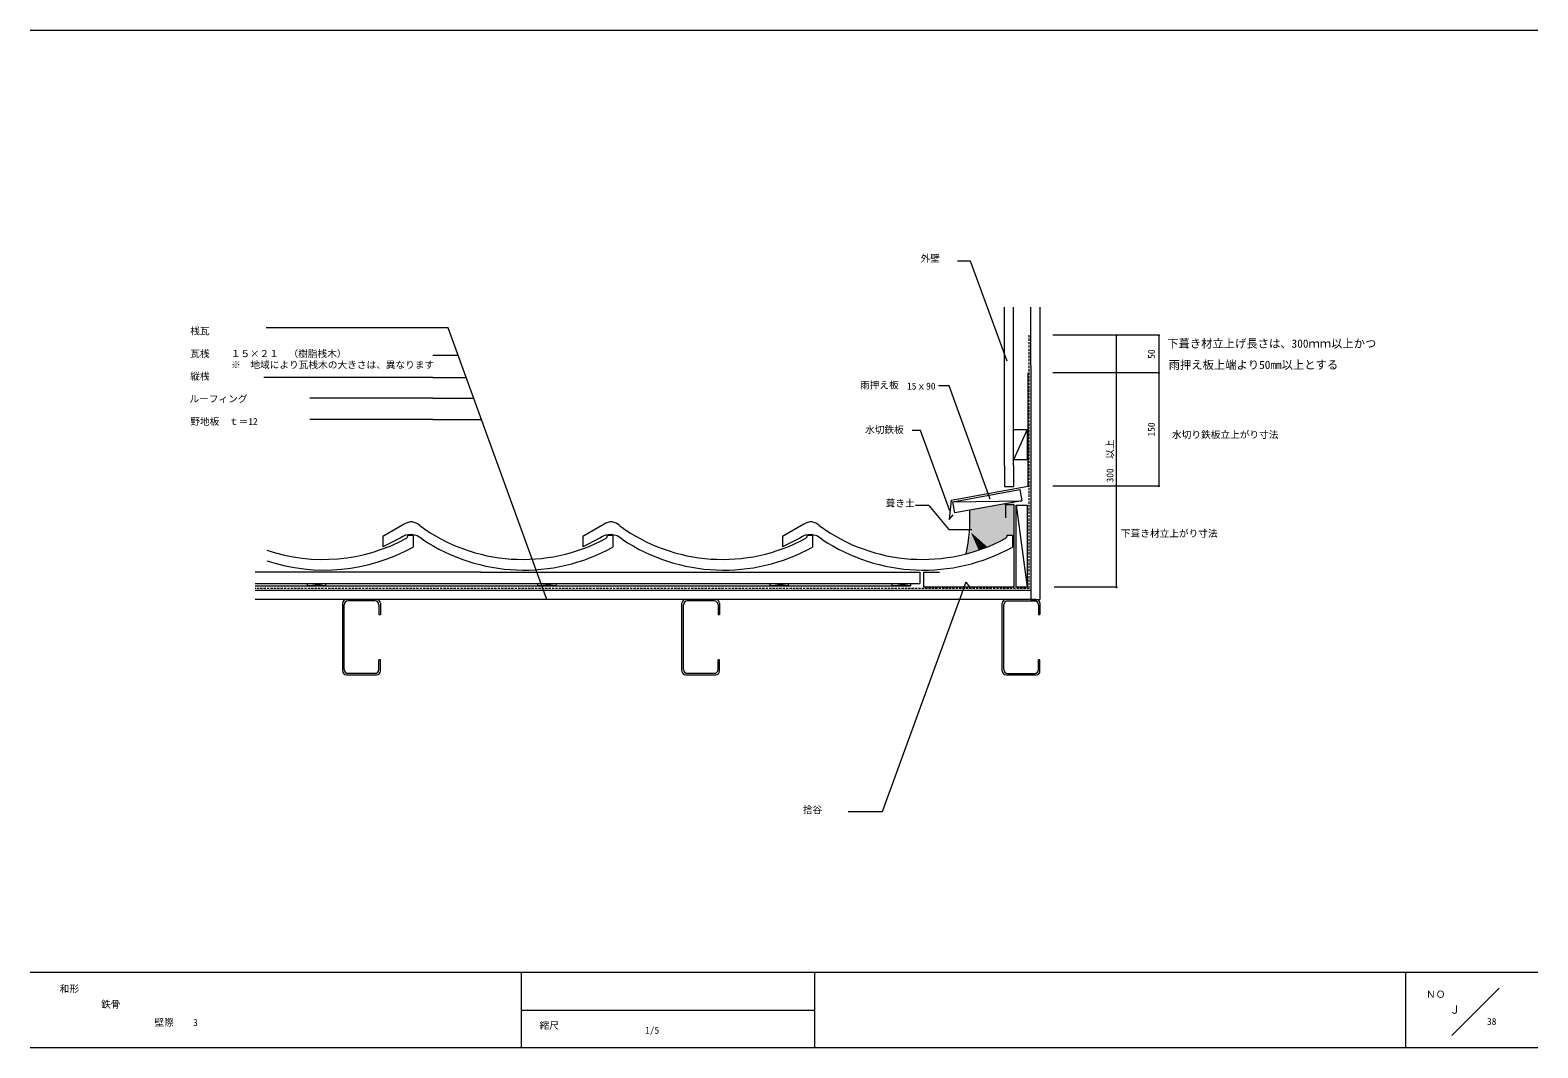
# Model space of a CAD drawing. Units: millimetres, scale not verified, with parts at other scales. Extents: x -203 to 197, y -138 to 132.
import ezdxf
from ezdxf.enums import TextEntityAlignment as Align

# ---------------------------------------------------------------- set-up
doc = ezdxf.new("R2010")
doc.units = ezdxf.units.MM
doc.header["$LTSCALE"] = 0.5
doc.header["$PDMODE"] = 32
doc.header["$PDSIZE"] = 0.25
doc.linetypes.add('DASHED1', pattern=[1.8, 1.2, -0.6])
for name, color, linetype, lineweight in [('0-0', 5, 'Continuous', 18), ('1-0', 3, 'Continuous', 18), ('1-1', 3, 'Continuous', 18), ('1-2', 8, 'Continuous', 18), ('1-3', 7, 'Continuous', 18)]:
    doc.layers.add(name, color=color, linetype=linetype, lineweight=lineweight)
doc.styles.add('ＭＳ ゴシック', font='')
doc.styles.get('ＭＳ ゴシック').set_extended_font_data('MS Gothic')

msp = doc.modelspace()

# ---------------------------------------------------------------- linework, layer by layer
at = {"layer": '0-0'}
for p, q in [((-203.2432, 131.6351), (196.7568, 131.6351)), ((196.7568, -118.3649), (-203.2433, -118.3649)), ((-72.973, -118.3649), (-72.973, -138.3649)), ((4.8649, -118.3649), (4.8649, -138.3649)), ((161.7568, -138.3649), (161.7568, -118.3649)), ((186.4865, -122.5541), (173.9189, -135.1216)), ((-72.973, -128.3649), (4.8649, -128.3649)), ((196.7568, -138.3649), (-203.2432, -138.3649))]:
    msp.add_line(p, q, dxfattribs=at)
at = {"layer": '1-0', "color": 7}
msp.add_line((-110.9273, 34.0154), (-129.0316, 34.0154), dxfattribs=at)
at = {"layer": '1-0'}
for p, q in [((-103.9791, 0.552), (-109.6507, -2.6729)), ((-50.9791, 0.5521), (-56.6508, -2.6729)), ((2.021, 0.552), (-3.6507, -2.6729)), ((-109.6507, -2.6729), (-109.6507, -5.4729)), ((-105.0783, -3.1042), (-109.6507, -5.4729)), ((-101.6507, -2.3301), (-101.6507, -5.5114)), ((-56.6508, -2.6729), (-56.6508, -5.4729)), ((-52.0783, -3.1042), (-56.6508, -5.4729)), ((-50.0402, -2.3301), (-48.6507, -2.3301)), ((-48.6507, -2.3301), (-48.6507, -5.5114)), ((-48.6507, -2.3301), (-48.6507, -5.5114)), ((-3.6507, -2.6729), (-3.6507, -5.4729)), ((0.9218, -3.1042), (-3.6507, -5.4729)), ((2.9598, -2.3301), (4.3493, -2.3301)), ((4.3493, -2.3301), (4.3493, -5.5114)), ((4.3493, -2.3301), (4.3493, -5.5114)), ((4.3494, -2.3301), (4.3494, -5.5114)), ((55.9599, -2.3301), (57.3494, -2.3301)), ((57.3494, -2.3301), (57.3494, -5.5114)), ((57.3494, -2.3301), (57.3494, -5.5114)), ((4.3493, -6.1147), (4.3493, -6.1534))]:
    msp.add_line(p, q, dxfattribs=at)
for points in [[(-103.0402, -2.3301), (-101.6507, -2.3301), (-101.6507, -5.5114)], [(2.9599, -2.3301), (4.3494, -2.3301), (4.3494, -5.5114)]]:
    msp.add_lwpolyline(points, dxfattribs=at)
for centre, radius, start, end in [((-102.1392, -1.8964), 3.0627, 42.69055, 126.92075), ((-72.518, 37.492), 46.2741, 233.73811, 298.51938), ((-49.1392, -1.8964), 3.0627, 42.69055, 126.92075), ((-19.518, 37.492), 46.2741, 233.73811, 298.51938), ((3.8608, -1.8964), 3.0627, 42.69055, 126.92075), ((33.482, 37.492), 46.2741, 233.73811, 298.51938), ((-125.518, 37.492), 46.2741, 251.19485, 298.51938), ((-102.3259, -6.8228), 4.6263, 47.12305, 126.50717), ((-104.08, -2.3595), 1.0402, 309.08185, 1.61447), ((-72.2111, 36.9313), 48.5435, 236.25316, 299.03502), ((-49.3259, -6.8228), 4.6263, 47.12305, 126.50717), ((-51.08, -2.3595), 1.0402, 309.08185, 1.61447), ((-19.2111, 36.9313), 48.5435, 236.25316, 299.03502), ((3.6741, -6.8228), 4.6263, 47.12305, 126.50717), ((1.92, -2.3595), 1.0402, 309.08185, 1.61447), ((1.92, -2.3595), 1.0402, 309.08185, 1.61447), ((33.7889, 36.9313), 48.5435, 236.25316, 299.03502), ((54.92, -2.3595), 1.0402, 309.08185, 1.61447), ((-125.2111, 36.9313), 48.5435, 251.72351, 299.03502)]:
    msp.add_arc(centre, radius, start, end, dxfattribs=at)
at = {"layer": '1-1', "color": 7}
for p, q in [((55.2703, 16.0851), (55.2703, 58.1706)), ((57.6703, 16.0851), (57.6703, 58.1706)), ((62.2703, 42.5961), (62.2703, 58.1706)), ((64.6703, 58.1706), (64.6703, -19.4007)), ((-92.3598, 52.6731), (-97.2168, 52.6731)), ((62.2703, 42.5961), (62.2703, -19.4007)), ((61.2703, 25.6468), (57.6703, 17.6468)), ((57.6703, 16.0851), (57.6703, 10.5226)), ((41.5779, 6.4909), (59.8238, 6.7831)), ((58.3092, 5.6541), (61.3093, -16.1516)), ((-83.6866, -12.1735), (-143.5135, -12.1735)), ((-143.5135, -15.1735), (32.8331, -15.1735)), ((-143.5135, -15.7736), (30.2762, -15.7736)), ((-129.6581, -15.7736), (-124.8581, -15.1736)), ((-83.6866, -12.1735), (32.8331, -12.1735)), ((-68.5449, -15.7736), (-63.745, -15.1736)), ((-6.9049, -15.7736), (-2.1049, -15.1736)), ((25.4762, -15.7736), (30.2762, -15.1736)), ((32.8331, -12.1735), (32.8331, -15.1735)), ((62.2703, -17.0007), (-143.5135, -17.0007)), ((62.2703, -19.4007), (-143.5135, -19.4007)), ((61.3093, -16.1516), (58.3092, -16.1516))]:
    msp.add_line(p, q, dxfattribs=at)
at = {"layer": '1-1', "linetype": 'DASHED1'}
for q in [(61.8058, 50.6883), (-143.5135, -16.5014)]:
    msp.add_line((61.8058, -16.5014), q, dxfattribs=at)
at = {"layer": '1-1'}
for p, q in [((61.5533, 10.6883), (61.5533, 28.1947)), ((55.3675, 5.7794), (57.8031, 5.7794)), ((55.5315, 5.7794), (55.5315, 2.2755)), ((57.8031, -16.0263), (57.8031, 5.7794)), ((-111.3297, -19.4007), (-119.3297, -19.4007)), ((-111.7297, -19.8007), (-118.9296, -19.8007)), ((-21.3297, -19.4007), (-29.3296, -19.4007)), ((-21.7297, -19.8007), (-28.9296, -19.8007)), ((33.8881, -16.0263), (57.8031, -16.0263)), ((63.6703, -19.4155), (55.6703, -19.4155)), ((63.2703, -19.8155), (56.0704, -19.8155)), ((-120.3297, -38.4007), (-120.3297, -20.4007)), ((-119.9296, -38.0007), (-119.9296, -20.8007)), ((-110.7297, -20.8007), (-110.7297, -23.4007)), ((-110.7297, -23.4007), (-110.3297, -23.4007)), ((-110.3297, -20.4007), (-110.3297, -23.4007)), ((-30.3297, -38.4007), (-30.3297, -20.4007)), ((-29.9296, -38.0007), (-29.9296, -20.8007)), ((-20.7297, -20.8007), (-20.7297, -23.4007)), ((-20.7297, -23.4007), (-20.3297, -23.4007)), ((-20.3297, -20.4007), (-20.3297, -23.4007)), ((54.6703, -38.4155), (54.6703, -20.4155)), ((55.0704, -38.0155), (55.0704, -20.8155)), ((64.2703, -20.8155), (64.2703, -23.4155)), ((64.2703, -23.4155), (64.6703, -23.4155)), ((64.6703, -20.4155), (64.6703, -23.4155)), ((-110.3297, -35.4007), (-110.7297, -35.4007)), ((-110.7297, -38.0007), (-110.7297, -35.4007)), ((-110.3297, -38.4007), (-110.3297, -35.4007)), ((-20.3297, -35.4007), (-20.7297, -35.4007)), ((-20.7297, -38.0007), (-20.7297, -35.4007)), ((-20.3297, -38.4007), (-20.3297, -35.4007)), ((64.6703, -35.4155), (64.2703, -35.4155)), ((64.2703, -38.0155), (64.2703, -35.4155)), ((64.6703, -38.4155), (64.6703, -35.4155)), ((-119.3297, -39.4007), (-111.3297, -39.4007)), ((-118.9296, -39.0007), (-111.7297, -39.0007)), ((-29.3296, -39.4007), (-21.3297, -39.4007)), ((-28.9296, -39.0007), (-21.7297, -39.0007)), ((55.6703, -39.4154), (63.6703, -39.4154)), ((56.0704, -39.0155), (63.2703, -39.0155))]:
    msp.add_line(p, q, dxfattribs=at)
at = {"layer": '1-1', "color": 7}
for points in [[(57.6703, 17.6468), (57.6703, 25.6468), (61.2703, 25.6468), (61.2703, 17.6468)], [(42.1184, 3.54), (41.5779, 6.4909), (59.2833, 9.734), (59.8238, 6.7831)], [(-129.6581, -15.7736), (-129.6581, -15.1736), (-124.8581, -15.1736), (-124.8581, -15.7736)], [(-68.5449, -15.7736), (-68.5449, -15.1736), (-63.745, -15.1736), (-63.745, -15.7736)], [(-6.9049, -15.7736), (-6.9049, -15.1736), (-2.1049, -15.1736), (-2.1049, -15.7736)], [(25.4762, -15.7736), (25.4762, -15.1736), (30.2762, -15.1736), (30.2762, -15.7736)]]:
    msp.add_lwpolyline(points, close=True, dxfattribs=at)
for points in [[(55.2703, 16.0851), (55.2703, 10.5226), (57.6703, 10.5226)], [(58.3092, -16.1516), (58.3092, 5.6541), (61.3093, 5.6541), (61.3093, -16.1516)], [(62.2703, -19.4007), (64.2607, -19.4007), (64.6703, -19.4007)]]:
    msp.add_lwpolyline(points, dxfattribs=at)
at = {"layer": '1-1'}
msp.add_lwpolyline([(33.8881, -16.0263), (33.8881, -12.1735), (37.997, -12.1735)], dxfattribs=at)
at = {"layer": '1-1', "color": 6}
msp.add_arc((1.4758, 2.3238), 44.6289, 347.53073, 2.48967, dxfattribs=at)
at = {"layer": '1-1'}
for centre, start, end in [((-119.3297, -20.4007), 90, 180), ((-118.9296, -20.8007), 90, 180), ((-111.7297, -20.8007), 0, 90), ((-111.3297, -20.4007), 0, 90), ((-29.3296, -20.4007), 90, 180), ((-28.9296, -20.8007), 90, 180), ((-21.7297, -20.8007), 0, 90), ((-21.3297, -20.4007), 0, 90), ((55.6703, -20.4155), 90, 180), ((56.0704, -20.8155), 90, 180), ((63.2703, -20.8155), 0, 90), ((63.6703, -20.4155), 0, 90), ((-119.3297, -38.4007), 180, 270), ((-118.9296, -38.0007), 180, 270), ((-111.7297, -38.0007), 270, 0), ((-111.3297, -38.4007), 270, 0), ((-29.3296, -38.4007), 180, 270), ((-28.9296, -38.0007), 180, 270), ((-21.7297, -38.0007), 270, 0), ((-21.3297, -38.4007), 270, 0), ((55.6703, -38.4155), 180, 270), ((56.0704, -38.0155), 180, 270), ((63.2703, -38.0155), 270, 0), ((63.6703, -38.4155), 270, 0)]:
    msp.add_arc(centre, 1, start, end, dxfattribs=at)
at = {"layer": '1-2', "color": 7}
msp.add_line((40.4614, -0.8024), (46.5802, -0.8024), dxfattribs=at)
at = {"layer": '1-2', "color": 1}
msp.add_arc((1.4758, 2.3238), 44.6289, 347.53073, 2.48967, dxfattribs=at)
at = {"layer": '1-2'}
for points in [[(46.3171, -1.5913), (57.7784, 6.4248), (46.0626, 4.2624)], [(46.3171, -1.5913), (57.787, -2.2938), (57.7784, 6.4248)], [(46.3171, -1.5913), (45.052, -7.3123), (46.5506, -6.8626)], [(46.3171, -1.5913), (46.5506, -6.8626), (48.3918, -6.2918)], [(46.3171, -1.5913), (48.3918, -6.2918), (50.6933, -5.4633)], [(46.3171, -1.5913), (50.6933, -5.4633), (52.737, -4.5979)], [(46.3171, -1.5913), (52.737, -4.5979), (54.5966, -3.6405)], [(46.3171, -1.5913), (54.5966, -3.6405), (55.5759, -3.167)], [(46.3171, -1.5913), (55.5759, -3.167), (55.7496, -2.9893)], [(46.3171, -1.5913), (55.7496, -2.9893), (55.8674, -2.7921)], [(46.3171, -1.5913), (55.8674, -2.7921), (55.9395, -2.5805)], [(46.3171, -1.5913), (55.9395, -2.5805), (55.966, -2.4434)], [(46.3171, -1.5913), (55.966, -2.4434), (55.9599, -2.3301)], [(46.3171, -1.5913), (55.9599, -2.3301), (57.787, -2.2938)]]:
    msp.add_solid(points, dxfattribs=at)
at = {"layer": '1-3'}
for p, q in [((-97.2168, 52.6731), (-140.6284, 52.6731)), ((-66.1271, -19.4007), (-92.3598, 52.6731)), ((96.1865, 50.6883), (68.1079, 50.6883)), ((84.955, 50.6883), (68.4741, 50.6883)), ((84.955, -16.1516), (84.955, 50.6883)), ((96.1865, 50.6883), (96.1865, 40.6883)), ((-96.3926, 45.3918), (-89.7097, 45.3918)), ((96.1865, 40.6883), (68.1079, 40.6883)), ((96.1865, 40.6883), (96.1865, 10.6883)), ((-96.3926, 39.4563), (-141.2124, 39.4563)), ((-96.3926, 39.4563), (-87.5493, 39.4563)), ((40.5383, 37.2363), (37.7412, 37.2363)), ((51.462, 7.2237), (40.5383, 37.2363)), ((-96.3926, 34.0154), (-110.9273, 34.0154)), ((-96.3926, 34.0154), (-85.569, 34.0154)), ((-96.3926, 28.3272), (-129.0316, 28.3272)), ((-96.3926, 28.3272), (-83.4987, 28.3272)), ((32.9976, 25.4108), (30.8018, 25.4108)), ((40.7673, 4.0639), (32.9976, 25.4108)), ((96.1865, 10.6883), (68.1079, 10.6883)), ((35.1769, 5.5223), (31.6462, 5.5223)), ((35.1769, 5.5223), (40.4614, -0.8024)), ((45.0329, -14.7914), (22.8373, -75.7731)), ((45.0329, -14.7914), (45.9742, -16.0819)), ((84.955, -16.1516), (68.4741, -16.1516)), ((22.8373, -75.7731), (13.7838, -75.7731))]:
    msp.add_line(p, q, dxfattribs=at)
at = {"layer": '1-3', "color": 3}
for p, q in [((61.5533, 28.1947), (61.5533, 40.6883)), ((41.0901, 6.9401), (61.5533, 10.6883)), ((41.0901, 6.9401), (40.614, 1.8219)), ((40.614, 1.8219), (41.6733, 3.0137))]:
    msp.add_line(p, q, dxfattribs=at)
at = {"layer": '1-3'}
msp.add_lwpolyline([(55.9323, 43.8172), (46.271, 70.3616), (42.7508, 70.3616)], dxfattribs=at)
for p in [(84.955, 50.6883), (96.1865, 50.6883), (96.1865, 40.6883), (96.1865, 10.6883), (84.955, -16.1516)]:
    msp.add_point(p, dxfattribs=at)

# ---------------------------------------------------------------- texts
at = {"layer": '0-0', "color": 7, "style": 'ＭＳ ゴシック'}
for s, height, p in [('和形', 1.833, (-195.4054, -124.1757)), ('ＮＯ', 1.833, (167.1021, -125.6345)), ('Ｊ', 2.199, (173.238, -129.9766)), ('縮尺', 1.833, (-68.1081, -133.9054))]:
    msp.add_text(s, height=height, dxfattribs=at).set_placement(p, align=Align.BOTTOM_LEFT)
at = {"layer": '1-0', "color": 7, "style": 'ＭＳ ゴシック'}
msp.add_text('1/5', height=1.833, dxfattribs=at).set_placement((-40.0932, -135.1819), align=Align.BOTTOM_LEFT)
at = {"layer": '1-1', "color": 7, "style": 'ＭＳ ゴシック'}
for s, p in [('１５×２１\u3000（樹脂桟木）', (-150.025, 44.338)), ('ルーフィング', (-160.9873, 32.3381)), ('水切り鉄板立上がり寸法', (99.6989, 22.8432)), ('葺き土', (23.7269, 4.6349)), ('下葺き材立上がり寸法', (86.1419, -3.3549))]:
    msp.add_text(s, height=1.833, dxfattribs=at).set_placement(p, align=Align.BOTTOM_LEFT)
at = {"layer": '1-3', "style": 'ＭＳ ゴシック'}
for s, height, p in [('外壁', 1.833, (32.9722, 69.6258)), ('桟瓦', 1.833, (-160.7684, 50.338)), ('下葺き材立上げ長さは、300ｍｍ以上かつ', 2.199, (98.4276, 46.7207)), ('瓦桟', 1.833, (-160.7684, 44.338)), ('※\u3000地域により瓦桟木の大きさは、異なります', 1.833, (-149.9421, 41.3766)), ('雨押え板上端より50mm以上とする', 2.199, (98.8142, 41.0736)), ('縦桟', 1.833, (-160.7684, 38.338)), ('雨押え板', 1.833, (16.9314, 36.0038)), ('15ｘ90', 1.833, (29.4046, 35.7296)), ('野地板\u3000ｔ＝12', 1.833, (-160.7684, 26.3381)), ('水切鉄板', 1.833, (18.2761, 24.1549)), ('捨谷', 1.833, (1.7531, -76.6556)), ('鉄骨', 1.833, (-184.4438, -128.2884)), ('壁際\u3000\u30003', 1.833, (-170.2781, -133.1048)), ('38', 1.833, (183.2695, -132.8316))]:
    msp.add_text(s, height=height, dxfattribs=at).set_placement(p, align=Align.BOTTOM_LEFT)
for s, p in [('50', (95.6865, 44.4383)), ('150', (95.6865, 23.8133)), ('300  以上', (84.7109, 11.6434))]:
    msp.add_text(s, height=1.833, rotation=90, dxfattribs=at).set_placement(p, align=Align.BOTTOM_LEFT)

doc.saveas('drawing.dxf')
